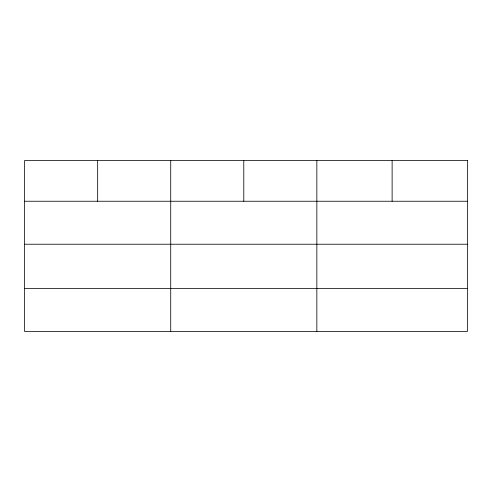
<?xml version="1.0" encoding="UTF-8"?>
<svg xmlns="http://www.w3.org/2000/svg" width="492" height="492" viewBox="0 0 492 492"><rect width="100%" height="100%" fill="white"/><g stroke="black" fill="none" stroke-linecap="round" stroke-linejoin="round"><path stroke-width="0.74" d="M24.6 201.246L467.4 201.246M24.6 244.229L467.4 244.229M24.6 288.521L467.4 288.521M392.124 160.497L392.124 201.246M316.848 160.497L316.848 331.503M243.786 160.497L243.786 201.246M170.724 160.497L170.724 331.503M97.662 160.497L97.662 201.246M467.4 160.497L24.6 160.497L24.6 331.503L467.4 331.503L467.4 160.497"/></g></svg>
